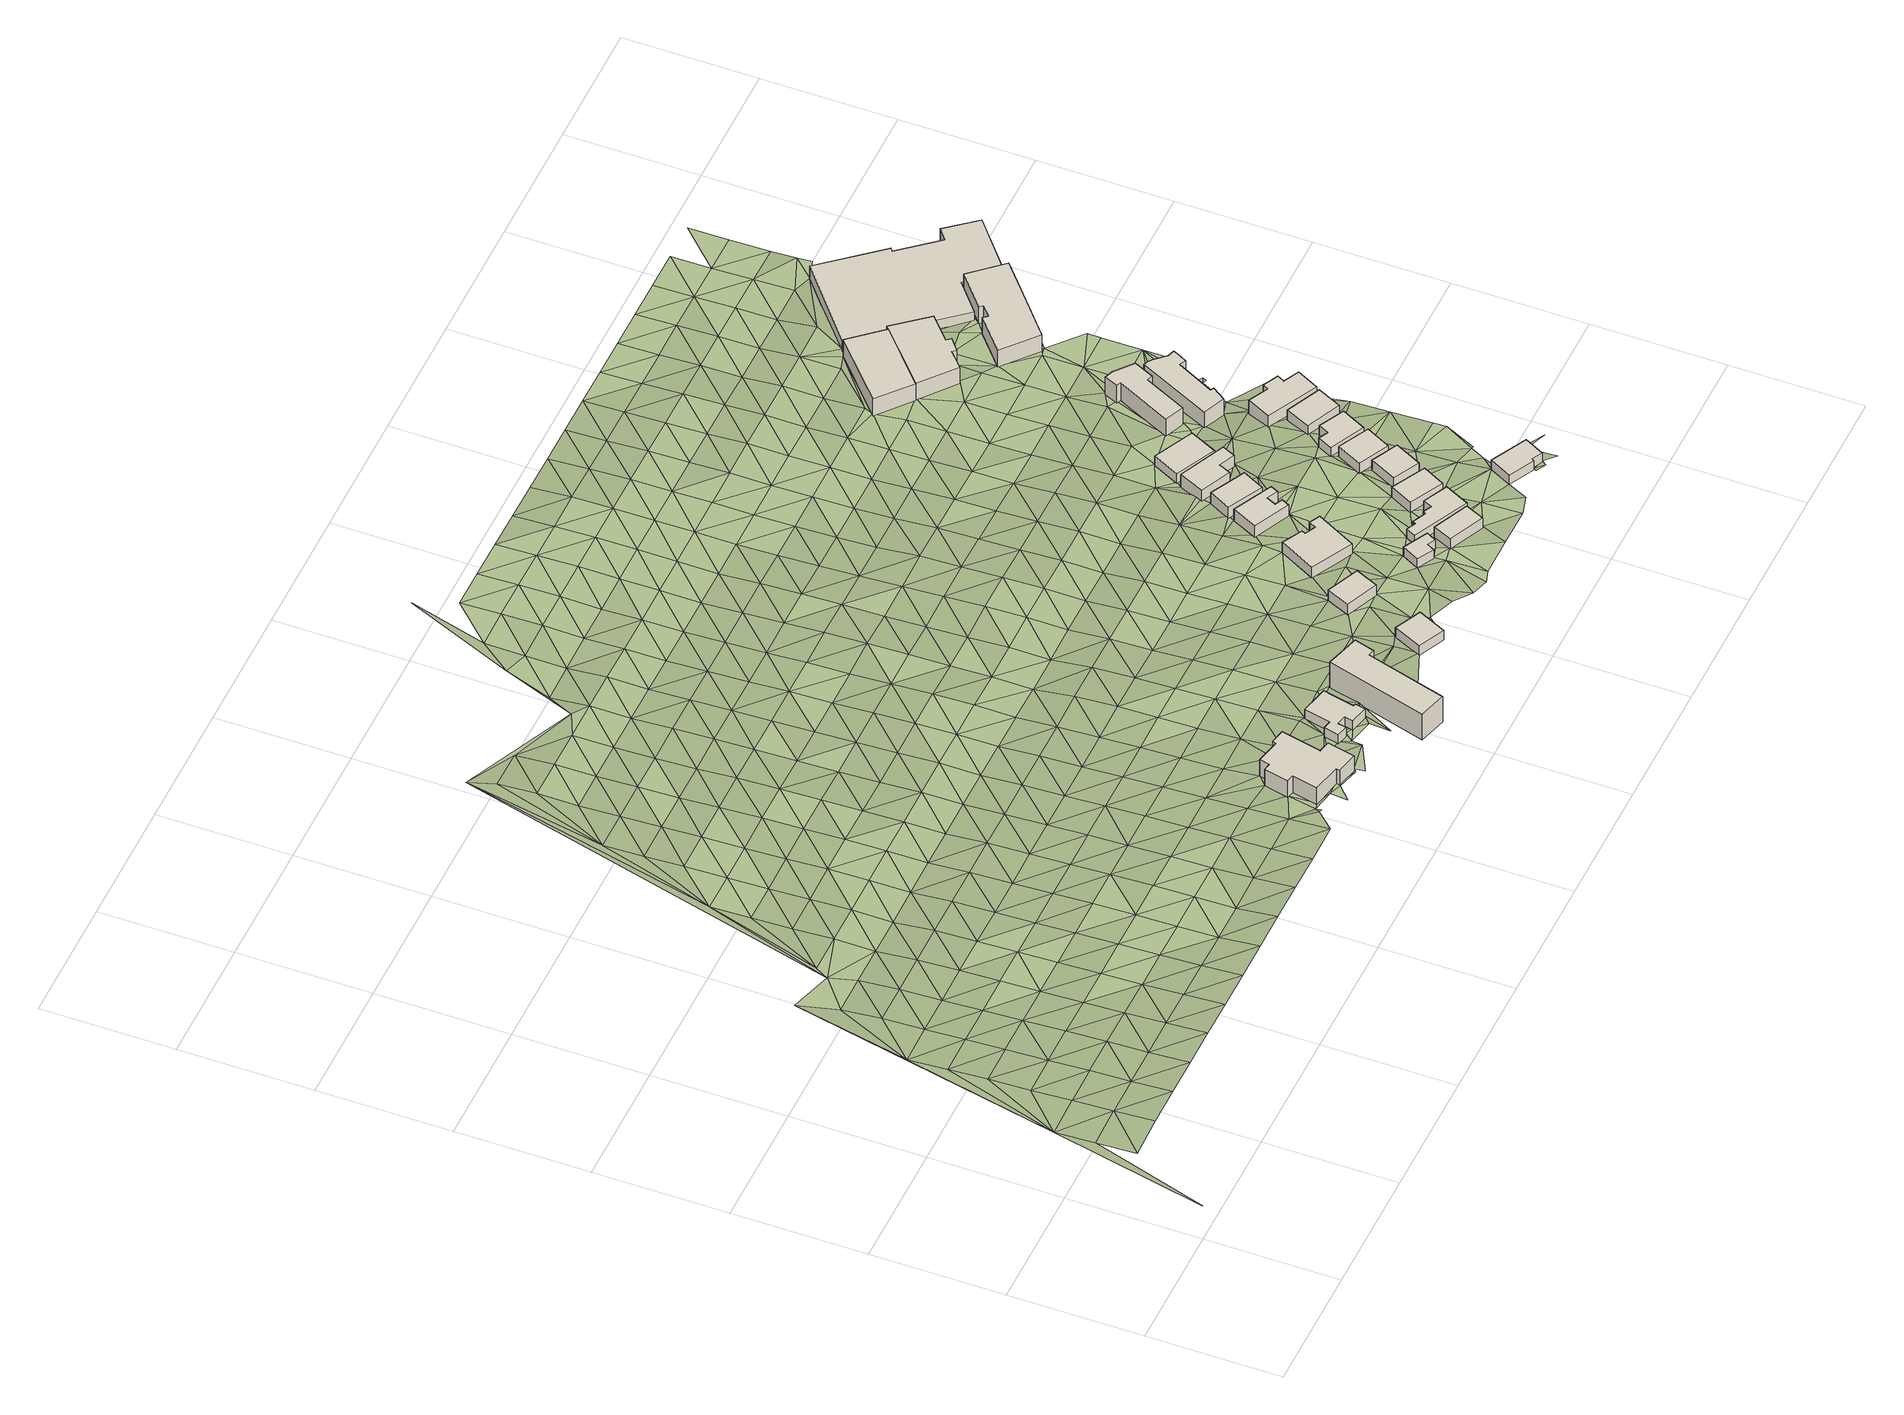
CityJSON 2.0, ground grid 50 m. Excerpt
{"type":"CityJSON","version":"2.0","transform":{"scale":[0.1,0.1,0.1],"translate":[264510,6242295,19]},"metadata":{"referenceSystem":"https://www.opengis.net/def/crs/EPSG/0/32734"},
"CityObjects":{
"building1":{"type":"Building","attributes":{"address":"18 Listowell Road Woodstock Cape Town","building":"house","building:levels":"2","footprint":{"type":"Polygon"},"plus_code":"CPXGXCXQ+XVW","ground_height":34.82,"building_height":6.9,"roof_height":41.72},"geometry":[{"type":"Solid","lod":"1","boundaries":[[[[0,1,2,3]],[[1,4,5,2]],[[4,6,7,5]],[[6,8,9,7]],[[8,10,11,9]],[[10,12,13,11]],[[12,14,15,13]],[[14,16,17,15]],[[16,18,19,17]],[[18,20,21,19]],[[20,22,23,21]],[[22,24,25,23]],[[24,26,27,25]],[[26,0,3,27]],[[3,2,5,7,9,11,13,15,17,19,21,23,25,27]],[[26,24,22,20,18,16,14,12,10,8,6,4,1,0]]]]}]},
"building2":{"type":"Building","attributes":{"building":"house","building:levels":"1","footprint":{"type":"Polygon"},"plus_code":"CRX3X9X4+X3R","ground_height":34.01,"building_height":4.1,"roof_height":38.11},"geometry":[{"type":"Solid","lod":"1","boundaries":[[[[28,29,30,31]],[[29,32,33,30]],[[32,34,35,33]],[[34,36,37,35]],[[36,38,39,37]],[[38,40,41,39]],[[40,42,43,41]],[[42,44,45,43]],[[44,46,47,45]],[[46,48,49,47]],[[48,50,51,49]],[[50,28,31,51]],[[31,30,33,35,37,39,41,43,45,47,49,51]],[[50,48,46,44,42,40,38,36,34,32,29,28]]]]}]},
"building3":{"type":"Building","attributes":{"address":"Elmwood","building":"apartments","building:levels":"3","building:flats":"12","footprint":{"type":"Polygon"},"plus_code":"CRXMX3X4+XCW","ground_height":35.37,"building_height":9.7,"roof_height":45.07},"geometry":[{"type":"Solid","lod":"1","boundaries":[[[[52,53,54,55]],[[53,56,57,54]],[[56,58,59,57]],[[58,60,61,59]],[[60,62,63,61]],[[62,52,55,63]],[[55,54,57,59,61,63]],[[62,60,58,56,53,52]]]]}]},
"building4":{"type":"Building","attributes":{"address":"10 Listowell Road Salt River Cape Town","building":"house","building:levels":"1","footprint":{"type":"Polygon"},"plus_code":"C2X9XGX2+XMR","ground_height":33.56,"building_height":4.1,"roof_height":37.66},"geometry":[{"type":"Solid","lod":"1","boundaries":[[[[64,65,66,67]],[[65,68,69,66]],[[68,70,71,69]],[[70,64,67,71]],[[67,66,69,71]],[[70,68,65,64]]]]}]},
"building5":{"type":"Building","attributes":{"address":"11 Booth Road Salt River Cape Town","building":"house","building:levels":"1","footprint":{"type":"Polygon"},"plus_code":"C2XVXWXW+X6V","ground_height":32.61,"building_height":4.1,"roof_height":36.71},"geometry":[{"type":"Solid","lod":"1","boundaries":[[[[72,73,74,75]],[[73,76,77,74]],[[76,78,79,77]],[[78,72,75,79]],[[75,74,77,79]],[[78,76,73,72]]]]}]},
"building6":{"type":"Building","attributes":{"address":"9 Booth Road Salt River Cape Town","building":"house","building:levels":"1","footprint":{"type":"Polygon"},"plus_code":"C3XPX3XW+X2W","ground_height":31.39,"building_height":4.1,"roof_height":35.49},"geometry":[{"type":"Solid","lod":"1","boundaries":[[[[80,81,82,83]],[[81,84,85,82]],[[84,86,87,85]],[[86,88,89,87]],[[88,90,91,89]],[[90,92,93,91]],[[92,94,95,93]],[[94,80,83,95]],[[83,82,85,87,89,91,93,95]],[[94,92,90,88,86,84,81,80]]]]}]},
"building7":{"type":"Building","attributes":{"address":"13 Listowell Road Salt River Cape Town","building":"house","building:levels":"1","footprint":{"type":"Polygon"},"plus_code":"C4X7X6XJ+XCW","ground_height":32.36,"building_height":4.1,"roof_height":36.46},"geometry":[{"type":"Solid","lod":"1","boundaries":[[[[96,97,98,99]],[[97,100,101,98]],[[100,102,103,101]],[[102,104,105,103]],[[104,106,107,105]],[[106,96,99,107]],[[99,98,101,103,105,107]],[[106,104,102,100,97,96]]]]}]},
"building8":{"type":"Building","attributes":{"address":"14 Hares Avenue Salt River Cape Town","building":"house","building:levels":"1","footprint":{"type":"Polygon"},"plus_code":"C4XXXMX9+X5V","ground_height":33.04,"building_height":4.1,"roof_height":37.14},"geometry":[{"type":"Solid","lod":"1","boundaries":[[[[108,109,110,111]],[[109,112,113,110]],[[112,114,115,113]],[[114,108,111,115]],[[111,110,113,115]],[[114,112,109,108]]]]}]},
"building9":{"type":"Building","attributes":{"address":"7 Booth Road Salt River Cape Town","building":"house","building:levels":"1","footprint":{"type":"Polygon"},"plus_code":"C4X5XWX4+XVR","ground_height":30.81,"building_height":4.1,"roof_height":34.91},"geometry":[{"type":"Solid","lod":"1","boundaries":[[[[116,117,118,119]],[[117,120,121,118]],[[120,122,123,121]],[[122,124,125,123]],[[124,126,127,125]],[[126,128,129,127]],[[128,130,131,129]],[[130,116,119,131]],[[119,118,121,123,125,127,129,131]],[[130,128,126,124,122,120,117,116]]]]}]},
"building10":{"type":"Building","attributes":{"address":"12 Hares Avenue Salt River Cape Town","building":"house","building:levels":"1","footprint":{"type":"Polygon"},"plus_code":"C5X8X5X9+XCV","ground_height":32.36,"building_height":4.1,"roof_height":36.46},"geometry":[{"type":"Solid","lod":"1","boundaries":[[[[132,133,134,135]],[[133,136,137,134]],[[136,138,139,137]],[[138,140,141,139]],[[140,142,143,141]],[[142,144,145,143]],[[144,146,147,145]],[[146,148,149,147]],[[148,150,151,149]],[[150,132,135,151]],[[135,134,137,139,141,143,145,147,149,151]],[[150,148,146,144,142,140,138,136,133,132]]]]}]},
"building11":{"type":"Building","attributes":{"address":"5 Booth Road Salt River Cape Town","building":"house","building:levels":"1","footprint":{"type":"Polygon"},"plus_code":"C4XCX9X4+X7W","ground_height":29.62,"building_height":4.1,"roof_height":33.72},"geometry":[{"type":"Solid","lod":"1","boundaries":[[[[152,153,154,155]],[[153,156,157,154]],[[156,158,159,157]],[[158,152,155,159]],[[155,154,157,159]],[[158,156,153,152]]]]}]},
"building12":{"type":"Building","attributes":{"address":"10 Salt River Cape Town","building":"house","building:levels":"1","footprint":{"type":"Polygon"},"plus_code":"C5XHX7XR+XXX","ground_height":32.27,"building_height":4.1,"roof_height":36.37},"geometry":[{"type":"Solid","lod":"1","boundaries":[[[[160,161,162,163]],[[161,164,165,162]],[[164,166,167,165]],[[166,160,163,167]],[[163,162,165,167]],[[166,164,161,160]]]]}]},
"building13":{"type":"Building","attributes":{"address":"3 Booth Road Salt River Cape Town","building":"house","building:levels":"1","footprint":{"type":"Polygon"},"plus_code":"C4XJXCXV+X4V","ground_height":28.49,"building_height":4.1,"roof_height":32.59},"geometry":[{"type":"Solid","lod":"1","boundaries":[[[[168,169,170,171]],[[169,172,173,170]],[[172,174,175,173]],[[174,176,177,175]],[[176,178,179,177]],[[178,168,171,179]],[[171,170,173,175,177,179]],[[178,176,174,172,169,168]]]]}]},
"building14":{"type":"Building","attributes":{"address":"8A Hares Avenue Salt River Cape Town","building":"house","building:levels":"1","footprint":{"type":"Polygon"},"plus_code":"C5XXX7XJ+X3R","ground_height":31.76,"building_height":4.1,"roof_height":35.86},"geometry":[{"type":"Solid","lod":"1","boundaries":[[[[180,181,182,183]],[[181,184,185,182]],[[184,186,187,185]],[[186,180,183,187]],[[183,182,185,187]],[[186,184,181,180]]]]}]},
"building15":{"type":"Building","attributes":{"address":"1 Booth Road Salt River Cape Town","building":"house","building:levels":"1","footprint":{"type":"Polygon"},"plus_code":"C5X2XFXG+X9W","ground_height":26.61,"building_height":4.1,"roof_height":30.71},"geometry":[{"type":"Solid","lod":"1","boundaries":[[[[188,189,190,191]],[[189,192,193,190]],[[192,194,195,193]],[[194,188,191,195]],[[191,190,193,195]],[[194,192,189,188]]]]}]},
"building16":{"type":"Building","attributes":{"address":"13 Hares Avenue Salt River Cape Town","building":"house","building:levels":"1","footprint":{"type":"Polygon"},"plus_code":"C6XRX3XH+XPW","ground_height":32.65,"building_height":4.1,"roof_height":36.75},"geometry":[{"type":"Solid","lod":"1","boundaries":[[[[196,197,198,199]],[[197,200,201,198]],[[200,202,203,201]],[[202,204,205,203]],[[204,206,207,205]],[[206,196,199,207]],[[199,198,201,203,205,207]],[[206,204,202,200,197,196]]]]}]},
"building17":{"type":"Building","attributes":{"address":"8 Hares Avenue Salt River Cape Town","building":"house","building:levels":"1","footprint":{"type":"Polygon"},"plus_code":"C6X4XGXC+XPV","ground_height":31.19,"building_height":4.1,"roof_height":35.29},"geometry":[{"type":"Solid","lod":"1","boundaries":[[[[208,209,210,211]],[[209,212,213,210]],[[212,214,215,213]],[[214,208,211,215]],[[211,210,213,215]],[[214,212,209,208]]]]}]},
"building18":{"type":"Building","attributes":{"address":"6 Hares Avenue Salt River Cape Town","building":"house","building:levels":"1","footprint":{"type":"Polygon"},"plus_code":"C6X9X8X3+XRW","ground_height":30.19,"building_height":4.1,"roof_height":34.29},"geometry":[{"type":"Solid","lod":"1","boundaries":[[[[216,217,218,219]],[[217,220,221,218]],[[220,222,223,221]],[[222,224,225,223]],[[224,226,227,225]],[[226,216,219,227]],[[219,218,221,223,225,227]],[[226,224,222,220,217,216]]]]}]},
"building19":{"type":"Building","attributes":{"address":"4 Hares Avenue Salt River Cape Town","building":"house","building:levels":"1","footprint":{"type":"Polygon"},"plus_code":"C6XPXPX2+XRX","ground_height":29.11,"building_height":4.1,"roof_height":33.21},"geometry":[{"type":"Solid","lod":"1","boundaries":[[[[228,229,230,231]],[[229,232,233,230]],[[232,234,235,233]],[[234,228,231,235]],[[231,230,233,235]],[[234,232,229,228]]]]}]},
"building20":{"type":"Building","attributes":{"address":"Zhauns House 318 Victoria Road Salt River Cape Town","building":"yes","building:levels":"2","footprint":{"type":"Polygon"},"plus_code":"C5XVXRXR+X9R","ground_height":26.29,"building_height":6.9,"roof_height":33.19},"geometry":[{"type":"Solid","lod":"1","boundaries":[[[[236,237,238,239]],[[237,240,241,238]],[[240,242,243,241]],[[242,244,245,243]],[[244,246,247,245]],[[246,248,249,247]],[[248,250,251,249]],[[250,252,253,251]],[[252,236,239,253]],[[239,238,241,243,245,247,249,251,253]],[[252,250,248,246,244,242,240,237,236]]]]}]},
"building21":{"type":"Building","attributes":{"address":"2 Hares Avenue Salt River Cape Town","building":"house","building:levels":"1","footprint":{"type":"Polygon"},"plus_code":"C6XRXVXC+XCX","ground_height":29.11,"building_height":4.1,"roof_height":33.21},"geometry":[{"type":"Solid","lod":"1","boundaries":[[[[254,255,256,257]],[[255,258,259,256]],[[258,260,261,259]],[[260,262,263,261]],[[262,264,265,263]],[[264,266,267,265]],[[266,268,269,267]],[[268,254,257,269]],[[257,256,259,261,263,265,267,269]],[[268,266,264,262,260,258,255,254]]]]}]},
"building22":{"type":"Building","attributes":{"address":"245 Victoria Road Salt River Cape Town","building":"industrial","building:levels":"2","footprint":{"type":"Polygon"},"plus_code":"C5X2X9X4+X3X","ground_height":23.56,"building_height":6.9,"roof_height":30.46},"geometry":[{"type":"Solid","lod":"1","boundaries":[[[[270,271,272,273]],[[271,274,275,272]],[[274,276,277,275]],[[276,270,273,277]],[[273,272,275,277]],[[276,274,271,270]]]]}]},
"building23":{"type":"Building","attributes":{"address":"320 Victoria Road Salt River Cape Town","building":"yes","building:levels":"2","footprint":{"type":"Polygon"},"plus_code":"C6XCX5XC+XGW","ground_height":25.55,"building_height":6.9,"roof_height":32.45},"geometry":[{"type":"Solid","lod":"1","boundaries":[[[[278,279,280,281]],[[279,282,283,280]],[[282,284,285,283]],[[284,286,287,285]],[[286,288,289,287]],[[288,290,291,289]],[[290,292,293,291]],[[292,294,295,293]],[[294,296,297,295]],[[296,298,299,297]],[[298,300,301,299]],[[300,278,281,301]],[[281,280,283,285,287,289,291,293,295,297,299,301]],[[300,298,296,294,292,290,288,286,284,282,279,278]]]]}]},
"building24":{"type":"Building","attributes":{"address":"Salt River Cape Town","building":"industrial","building:levels":"2","footprint":{"type":"Polygon"},"plus_code":"C5XJX3XH+XPX","ground_height":23.83,"building_height":6.9,"roof_height":30.73},"geometry":[{"type":"Solid","lod":"1","boundaries":[[[[302,303,304,305,306,273]],[[303,307,308,305,304]],[[307,309,310,308]],[[309,311,312,310]],[[311,313,314,312]],[[313,315,316,314]],[[315,317,318,316]],[[317,319,320,318]],[[319,302,273,306,320]],[[306,305,308,310,312,314,316,318,320]],[[319,317,315,313,311,309,307,303,302]]]]}]},
"building25":{"type":"Building","attributes":{"address":"255 Victoria Road Salt River Cape Town","building":"retail","building:levels":"2","footprint":{"type":"Polygon"},"plus_code":"C7X2XVXG+X8X","ground_height":24.36,"building_height":6.9,"roof_height":31.26},"geometry":[{"type":"Solid","lod":"1","boundaries":[[[[321,322,323,324]],[[322,325,326,323]],[[325,327,328,326]],[[327,329,330,328]],[[329,331,332,330]],[[331,333,334,332]],[[333,335,336,334]],[[335,337,338,336]],[[337,321,324,338]],[[324,323,326,328,330,332,334,336,338]],[[337,335,333,331,329,327,325,322,321]]]]}]},
"building26":{"type":"Building","attributes":{"address":"Salt River Cape Town","building":"industrial","building:levels":"1","footprint":{"type":"Polygon"},"plus_code":"C6XRXCX5+X2R","ground_height":22.62,"building_height":4.1,"roof_height":26.72},"geometry":[{"type":"Solid","lod":"1","boundaries":[[[[339,340,341,342]],[[340,343,344,341]],[[343,345,346,344]],[[345,347,348,346]],[[347,349,350,348]],[[349,351,352,350]],[[351,353,354,352]],[[353,355,356,354]],[[355,357,358,356]],[[357,359,360,358]],[[359,361,362,360]],[[361,339,342,362]],[[342,341,344,346,348,350,352,354,356,358,360,362]],[[361,359,357,355,353,351,349,347,345,343,340,339]]]]}]},
"terrain1":{"type":"TINRelief","geometry":[{"type":"CompositeSurface","lod":"1","boundaries":[[[363,364,365]],[[363,366,367]],[[363,367,364]],[[366,368,367]],[[364,367,369]],[[364,369,370]],[[368,371,367]],[[370,372,364]],[[367,373,369]],[[372,374,364]],[[373,367,371]],[[374,375,364]],[[376,370,369]],[[376,369,373]],[[372,370,377]],[[373,371,378]],[[377,370,376]],[[379,364,375]],[[380,374,372]],[[372,377,380]],[[376,373,381]],[[378,382,373]],[[375,374,383]],[[381,377,376]],[[381,373,382]],[[383,374,380]],[[383,384,375]],[[378,385,382]],[[380,377,386]],[[377,381,387]],[[388,375,384]],[[386,383,380]],[[386,377,387]],[[389,375,388]],[[381,382,390]],[[382,385,391]],[[389,379,375]],[[384,383,392]],[[387,381,390]],[[390,382,391]],[[392,383,386]],[[388,384,393]],[[387,394,386]],[[392,395,384]],[[396,391,385]],[[394,387,390]],[[393,384,395]],[[389,388,397]],[[398,392,386]],[[399,379,389]],[[398,386,394]],[[390,391,400]],[[388,393,397]],[[391,396,401]],[[392,402,395]],[[394,390,400]],[[400,391,401]],[[402,392,398]],[[389,397,399]],[[395,403,393]],[[398,394,404]],[[395,402,405]],[[406,401,396]],[[400,404,394]],[[403,395,405]],[[397,393,407]],[[401,408,400]],[[402,398,409]],[[397,407,399]],[[404,410,398]],[[393,403,407]],[[406,408,401]],[[409,405,402]],[[411,399,412]],[[398,410,409]],[[413,404,400]],[[408,413,400]],[[412,399,407]],[[411,414,399]],[[403,405,415]],[[416,410,404]],[[405,409,417]],[[418,408,406]],[[411,412,419]],[[413,416,404]],[[415,405,417]],[[420,407,403]],[[409,410,421]],[[422,411,419]],[[413,408,423]],[[416,421,410]],[[411,422,414]],[[403,415,420]],[[423,408,418]],[[424,417,409]],[[412,407,425]],[[426,416,413]],[[421,424,409]],[[407,420,425]],[[413,423,426]],[[419,412,427]],[[415,417,428]],[[421,416,429]],[[424,430,417]],[[431,423,418]],[[412,425,427]],[[429,416,426]],[[422,419,432]],[[428,417,430]],[[415,433,420]],[[434,424,421]],[[419,427,432]],[[421,429,434]],[[414,422,435]],[[426,423,436]],[[415,428,433]],[[423,431,437]],[[430,424,438]],[[425,420,439]],[[436,429,426]],[[422,432,435]],[[437,436,423]],[[438,424,434]],[[440,399,414]],[[420,433,439]],[[427,425,441]],[[430,442,428]],[[438,443,430]],[[414,435,444]],[[445,437,431]],[[434,429,446]],[[425,439,441]],[[429,436,447]],[[427,448,432]],[[428,442,433]],[[442,430,443]],[[444,449,414]],[[446,438,434]],[[446,429,447]],[[450,414,449]],[[427,441,448]],[[435,432,451]],[[436,437,452]],[[445,453,437]],[[443,438,454]],[[433,455,439]],[[433,442,456]],[[447,436,452]],[[432,448,451]],[[452,437,453]],[[454,438,446]],[[455,441,439]],[[444,435,457]],[[433,456,455]],[[443,458,442]],[[447,459,446]],[[454,460,443]],[[435,451,457]],[[461,449,444]],[[453,445,462]],[[459,447,452]],[[440,414,450]],[[448,441,463]],[[458,456,442]],[[458,443,460]],[[455,464,441]],[[465,454,446]],[[444,457,461]],[[450,449,466]],[[441,464,463]],[[465,446,459]],[[467,451,448]],[[452,453,468]],[[462,469,453]],[[454,470,460]],[[471,455,456]],[[461,466,449]],[[456,458,472]],[[459,452,468]],[[448,463,467]],[[468,453,469]],[[470,454,465]],[[455,471,464]],[[457,451,473]],[[456,472,471]],[[450,466,474]],[[458,460,475]],[[465,459,476]],[[460,470,477]],[[451,467,473]],[[478,461,457]],[[469,462,479]],[[450,474,480]],[[468,476,459]],[[463,464,481]],[[475,460,477]],[[464,471,482]],[[472,458,483]],[[484,450,480]],[[457,473,478]],[[461,485,466]],[[468,469,486]],[[470,465,487]],[[464,482,481]],[[440,450,484]],[[476,488,465]],[[463,489,467]],[[458,475,483]],[[479,486,469]],[[487,477,470]],[[471,472,490]],[[478,485,461]],[[465,488,487]],[[474,466,491]],[[492,476,468]],[[463,481,489]],[[490,482,471]],[[467,493,473]],[[472,483,490]],[[486,492,468]],[[466,485,491]],[[494,486,479]],[[475,477,495]],[[480,474,496]],[[497,488,476]],[[477,487,498]],[[467,489,493]],[[478,473,499]],[[492,497,476]],[[486,494,500]],[[482,501,481]],[[495,477,498]],[[474,491,496]],[[482,490,502]],[[494,503,500]],[[484,480,504]],[[505,483,475]],[[487,488,506]],[[486,507,492]],[[473,493,499]],[[486,500,507]],[[485,478,508]],[[481,501,489]],[[440,484,504]],[[482,502,501]],[[497,506,488]],[[480,496,504]],[[475,495,505]],[[509,507,500]],[[510,509,500]],[[511,498,487]],[[490,483,512]],[[497,492,8]],[[499,508,478]],[[492,507,8]],[[491,485,513]],[[507,509,514]],[[506,511,487]],[[493,489,515]],[[489,501,516]],[[483,505,512]],[[510,517,518]],[[509,510,519]],[[502,490,520]],[[485,508,513]],[[497,8,4]],[[496,491,521]],[[498,522,495]],[[523,506,497]],[[511,524,498]],[[489,516,515]],[[510,518,519]],[[525,499,493]],[[490,512,520]],[[497,4,523]],[[526,8,6]],[[519,518,527]],[[496,521,504]],[[501,502,528]],[[504,529,440]],[[522,498,524]],[[4,8,526]],[[491,513,521]],[[6,4,526]],[[495,530,505]],[[506,531,511]],[[527,518,532]],[[493,515,525]],[[508,499,533]],[[528,516,501]],[[502,520,528]],[[531,506,523]],[[527,532,534]],[[495,522,530]],[[524,511,535]],[[512,505,536]],[[525,533,499]],[[537,523,4]],[[538,513,508]],[[535,511,531]],[[521,529,504]],[[537,4,539]],[[515,516,540]],[[516,528,541]],[[505,530,536]],[[542,520,512]],[[508,533,538]],[[543,544,545]],[[534,546,547]],[[522,524,548]],[[513,549,521]],[[550,531,523]],[[551,524,535]],[[516,541,540]],[[552,543,545]],[[523,537,550]],[[553,525,515]],[[534,547,544]],[[512,536,542]],[[528,520,554]],[[522,548,530]],[[548,524,551]],[[513,538,549]],[[555,545,544]],[[550,537,552]],[[556,535,531]],[[521,549,529]],[[515,540,553]],[[555,552,545]],[[525,557,533]],[[558,544,547]],[[520,542,554]],[[556,531,550]],[[541,528,559]],[[536,530,560]],[[558,555,544]],[[538,533,557]],[[551,535,561]],[[547,562,558]],[[553,557,525]],[[530,548,560]],[[558,562,563]],[[528,554,559]],[[561,535,556]],[[549,564,529]],[[565,540,541]],[[566,552,555]],[[567,550,552]],[[563,562,568]],[[536,569,542]],[[560,570,536]],[[571,572,563]],[[563,568,571]],[[549,538,573]],[[548,551,574]],[[540,565,553]],[[575,551,561]],[[568,562,576]],[[538,557,577]],[[541,559,565]],[[566,567,552]],[[578,572,571]],[[579,555,580]],[[578,571,568]],[[556,550,581]],[[582,529,564]],[[536,570,569]],[[579,566,555]],[[554,542,583]],[[574,551,575]],[[538,577,573]],[[564,549,584]],[[585,586,576]],[[587,560,548]],[[561,556,581]],[[576,586,568]],[[550,567,581]],[[553,588,557]],[[554,583,559]],[[567,566,579]],[[542,569,583]],[[565,589,553]],[[560,587,570]],[[586,585,590]],[[549,573,584]],[[587,548,574]],[[577,557,588]],[[575,561,591]],[[589,588,553]],[[565,559,592]],[[586,590,593]],[[581,591,561]],[[594,582,564]],[[28,595,593]],[[570,596,569]],[[584,594,564]],[[597,598,590]],[[583,592,559]],[[579,599,567]],[[600,579,28]],[[590,28,593]],[[570,587,596]],[[573,577,601]],[[575,602,574]],[[567,599,581]],[[591,603,575]],[[588,604,577]],[[579,600,599]],[[605,583,569]],[[565,606,589]],[[565,592,607]],[[598,28,590]],[[573,601,584]],[[587,574,602]],[[602,575,603]],[[577,604,601]],[[605,569,596]],[[28,598,600]],[[608,582,594]],[[591,581,609]],[[565,607,606]],[[588,589,610]],[[599,609,581]],[[592,583,611]],[[596,587,612]],[[583,605,613]],[[584,614,594]],[[603,591,615]],[[601,616,584]],[[606,610,589]],[[587,602,612]],[[617,600,598]],[[604,588,618]],[[607,592,611]],[[617,599,600]],[[611,583,613]],[[615,591,609]],[[619,582,608]],[[614,584,616]],[[620,621,622]],[[623,608,594]],[[624,605,596]],[[621,625,622]],[[588,610,618]],[[612,626,596]],[[601,604,627]],[[602,603,628]],[[606,607,629]],[[609,599,630]],[[62,617,598]],[[631,603,615]],[[623,594,614]],[[621,620,632]],[[596,626,624]],[[617,630,599]],[[607,611,629]],[[627,616,601]],[[633,613,605]],[[628,612,602]],[[628,603,631]],[[604,618,627]],[[625,621,634]],[[635,615,609]],[[610,606,636]],[[625,634,62]],[[608,623,637]],[[633,605,624]],[[606,629,638]],[[630,635,609]],[[639,611,613]],[[621,632,634]],[[614,616,640]],[[641,631,615]],[[642,626,612]],[[643,617,62]],[[644,616,627]],[[638,636,606]],[[645,612,628]],[[618,610,646]],[[617,643,630]],[[639,613,633]],[[635,641,615]],[[629,611,647]],[[640,616,644]],[[612,645,642]],[[62,634,643]],[[623,614,648]],[[649,624,626]],[[610,636,646]],[[627,618,650]],[[631,651,628]],[[647,638,629]],[[632,652,634]],[[641,653,631]],[[647,611,639]],[[637,623,648]],[[635,630,654]],[[648,614,640]],[[626,642,649]],[[630,643,655]],[[643,634,652]],[[656,633,624]],[[631,653,651]],[[618,646,650]],[[657,644,627]],[[658,645,628]],[[635,654,641]],[[630,655,654]],[[638,659,636]],[[656,624,649]],[[638,647,660]],[[661,639,633]],[[648,662,637]],[[627,650,657]],[[658,628,651]],[[640,644,663]],[[664,653,641]],[[665,642,645]],[[652,666,643]],[[667,655,643]],[[660,659,638]],[[668,646,636]],[[647,639,661]],[[652,64,669]],[[661,633,656]],[[664,641,654]],[[670,671,64]],[[663,644,657]],[[645,658,665]],[[666,652,669]],[[667,643,666]],[[672,648,640]],[[649,642,673]],[[636,659,668]],[[669,64,671]],[[654,655,72]],[[651,653,674]],[[650,646,675]],[[676,660,647]],[[655,667,72]],[[653,664,677]],[[648,672,662]],[[649,673,656]],[[672,640,663]],[[642,665,673]],[[647,661,676]],[[674,653,677]],[[646,668,675]],[[657,650,678]],[[658,651,679]],[[666,669,680]],[[669,671,681]],[[666,680,667]],[[659,660,682]],[[656,683,661]],[[684,654,72]],[[664,654,685]],[[676,686,660]],[[662,672,687]],[[688,681,671]],[[650,675,678]],[[683,656,673]],[[651,674,679]],[[680,669,681]],[[657,689,663]],[[677,664,685]],[[665,658,690]],[[682,660,686]],[[684,72,691]],[[685,654,684]],[[659,692,668]],[[693,676,661]],[[694,691,72]],[[663,689,672]],[[681,688,695]],[[689,657,678]],[[693,661,683]],[[658,679,690]],[[684,691,696]],[[697,673,665]],[[659,682,692]],[[680,681,698]],[[699,675,668]],[[674,677,700]],[[685,701,677]],[[694,680,698]],[[702,687,672]],[[691,694,703]],[[673,697,683]],[[704,686,676]],[[691,703,696]],[[697,665,690]],[[676,693,705]],[[702,672,689]],[[700,677,701]],[[668,692,699]],[[681,695,706]],[[707,678,675]],[[708,679,674]],[[96,698,681]],[[698,703,694]],[[676,705,704]],[[685,684,80]],[[684,696,80]],[[695,709,706]],[[682,686,710]],[[683,711,693]],[[702,712,687]],[[675,699,707]],[[683,697,713]],[[708,674,700]],[[96,681,706]],[[689,678,714]],[[682,710,692]],[[685,715,701]],[[716,690,679]],[[710,686,704]],[[703,717,696]],[[698,717,703]],[[718,706,709]],[[698,96,106]],[[683,713,711]],[[715,685,80]],[[689,714,702]],[[705,693,719]],[[106,717,698]],[[714,678,707]],[[679,708,716]],[[699,692,720]],[[721,96,706]],[[697,690,722]],[[700,701,723]],[[706,718,724]],[[701,715,725]],[[692,710,720]],[[693,711,719]],[[712,702,726]],[[722,713,697]],[[727,704,705]],[[724,721,706]],[[722,690,716]],[[80,728,715]],[[729,721,730]],[[726,702,714]],[[701,725,723]],[[717,106,731]],[[718,732,724]],[[721,724,730]],[[733,106,734]],[[735,707,699]],[[731,106,733]],[[736,708,700]],[[699,720,737]],[[705,719,727]],[[715,728,738]],[[106,104,734]],[[738,725,715]],[[704,739,710]],[[711,713,740]],[[728,741,742]],[[743,733,734]],[[109,730,724]],[[731,733,743]],[[744,712,726]],[[699,737,735]],[[717,731,745]],[[740,713,722]],[[736,700,723]],[[728,742,746]],[[109,104,730]],[[707,747,714]],[[104,109,734]],[[720,710,739]],[[748,716,708]],[[739,704,727]],[[725,738,130]],[[749,738,728]],[[732,750,724]],[[723,725,751]],[[749,728,746]],[[711,752,719]],[[743,753,754]],[[735,747,707]],[[711,740,755]],[[708,736,748]],[[130,751,725]],[[726,714,756]],[[757,737,720]],[[758,722,716]],[[759,731,743]],[[109,760,734]],[[746,745,749]],[[759,745,731]],[[757,720,739]],[[711,755,752]],[[743,754,759]],[[727,719,761]],[[756,714,747]],[[762,763,754]],[[758,716,748]],[[723,751,152]],[[764,750,732]],[[744,726,765]],[[735,737,766]],[[740,722,767]],[[754,763,768]],[[762,769,763]],[[736,723,770]],[[109,771,760]],[[751,130,772]],[[763,769,773]],[[757,766,737]],[[723,152,774]],[[719,752,761]],[[759,754,768]],[[745,775,749]],[[776,777,778]],[[739,727,779]],[[767,755,740]],[[723,774,780]],[[765,726,756]],[[767,722,758]],[[763,773,781]],[[775,745,759]],[[768,763,781]],[[736,770,748]],[[782,777,776]],[[723,780,770]],[[783,771,750]],[[130,784,772]],[[747,735,785]],[[779,757,739]],[[750,764,783]],[[776,749,786]],[[766,787,735]],[[779,727,761]],[[164,759,768]],[[760,771,783]],[[776,786,782]],[[786,749,775]],[[788,768,781]],[[752,755,789]],[[759,164,775]],[[735,787,785]],[[755,767,790]],[[791,774,152]],[[168,780,774]],[[792,756,747]],[[784,782,786]],[[758,748,793]],[[783,136,760]],[[770,794,748]],[[764,795,783]],[[770,780,168]],[[766,757,796]],[[781,136,788]],[[797,757,779]],[[755,790,789]],[[798,772,784]],[[152,799,791]],[[758,793,767]],[[800,761,752]],[[792,747,785]],[[748,794,793]],[[786,798,784]],[[168,801,770]],[[802,765,756]],[[798,799,772]],[[775,164,803]],[[757,797,796]],[[795,804,783]],[[805,787,766]],[[752,789,800]],[[164,806,807]],[[807,803,164]],[[779,761,808]],[[790,767,809]],[[810,770,801]],[[136,783,811]],[[786,775,812]],[[802,756,792]],[[770,810,794]],[[136,811,788]],[[791,799,813]],[[766,796,805]],[[793,809,767]],[[814,801,168]],[[813,799,798]],[[811,783,804]],[[785,787,815]],[[798,786,812]],[[816,791,813]],[[812,775,803]],[[808,761,800]],[[807,806,817]],[[803,807,184]],[[818,797,779]],[[806,788,819]],[[789,790,820]],[[815,787,805]],[[814,168,821]],[[809,822,790]],[[823,794,810]],[[819,788,811]],[[824,792,785]],[[825,793,794]],[[808,818,779]],[[813,798,826]],[[819,817,806]],[[796,797,827]],[[184,828,803]],[[812,826,798]],[[790,822,820]],[[803,829,812]],[[830,800,789]],[[209,829,803]],[[824,785,815]],[[825,794,823]],[[802,792,831]],[[832,809,793]],[[833,834,835]],[[827,797,818]],[[836,828,184]],[[819,837,817]],[[813,838,821]],[[839,819,811]],[[839,811,840]],[[841,805,796]],[[842,843,835]],[[817,837,836]],[[834,842,835]],[[789,820,830]],[[844,812,829]],[[845,808,800]],[[821,838,814]],[[810,846,823]],[[813,826,838]],[[812,844,826]],[[809,832,822]],[[204,840,811]],[[831,792,824]],[[832,793,825]],[[194,846,810]],[[839,847,819]],[[796,827,841]],[[209,848,829]],[[838,194,814]],[[847,837,819]],[[836,849,828]],[[845,800,830]],[[815,805,850]],[[837,849,836]],[[842,851,204]],[[826,844,852]],[[853,818,808]],[[849,854,828]],[[854,848,209]],[[844,220,217]],[[845,855,808]],[[815,850,824]],[[856,820,822]],[[850,805,841]],[[826,857,838]],[[822,832,858]],[[859,840,204]],[[217,852,844]],[[860,846,194]],[[838,861,194]],[[862,825,823]],[[826,852,857]],[[853,808,855]],[[849,848,854]],[[837,847,863]],[[862,823,846]],[[860,194,861]],[[818,864,827]],[[820,865,830]],[[822,858,856]],[[863,847,866]],[[860,867,846]],[[824,868,831]],[[869,849,837]],[[845,830,865]],[[832,825,870]],[[861,867,860]],[[871,837,863]],[[868,824,850]],[[864,818,853]],[[857,872,838]],[[852,873,857]],[[838,874,861]],[[856,865,820]],[[217,875,852]],[[848,849,869]],[[841,827,876]],[[869,837,871]],[[870,858,832]],[[838,872,874]],[[217,216,875]],[[870,825,862]],[[846,877,862]],[[216,848,869]],[[878,831,868]],[[827,864,876]],[[879,877,846]],[[850,841,880]],[[867,861,881]],[[882,857,873]],[[274,855,845]],[[853,855,883]],[[856,858,884]],[[872,885,874]],[[850,880,868]],[[856,886,865]],[[216,887,875]],[[880,841,876]],[[884,858,870]],[[869,887,216]],[[872,888,885]],[[874,885,889]],[[890,862,877]],[[867,881,891]],[[890,870,862]],[[889,892,874]],[[864,853,893]],[[873,228,882]],[[264,889,885]],[[894,892,895]],[[264,885,888]],[[228,875,887]],[[881,861,290]],[[896,878,868]],[[886,856,897]],[[897,856,884]],[[855,274,883]],[[896,868,880]],[[853,883,893]],[[887,882,228]],[[895,898,894]],[[895,892,899]],[[900,876,864]],[[889,899,892]],[[901,870,890]],[[902,889,264]],[[901,890,252]],[[903,895,899]],[[884,870,904]],[[898,895,903]],[[878,896,905]],[[250,881,290]],[[864,893,900]],[[264,262,902]],[[886,897,906]],[[252,250,907]],[[884,908,897]],[[876,909,880]],[[910,886,906]],[[901,252,907]],[[907,250,288]],[[250,290,288]],[[893,883,274]],[[904,870,901]],[[906,897,908]],[[911,903,899]],[[912,898,903]],[[908,884,904]],[[911,899,913]],[[909,876,900]],[[896,880,914]],[[915,893,274]],[[916,906,908]],[[907,288,917]],[[905,896,914]],[[901,907,917]],[[917,288,286]],[[915,274,918]],[[914,880,909]],[[286,919,917]],[[920,908,904]],[[893,915,921]],[[922,923,924]],[[904,901,925]],[[918,926,915]],[[927,900,893]],[[923,917,919]],[[928,916,908]],[[315,929,916]],[[922,917,923]],[[904,925,920]],[[914,930,905]],[[931,925,901]],[[893,921,927]],[[917,932,901]],[[909,900,933]],[[926,934,915]],[[916,935,315]],[[916,928,935]],[[920,925,936]],[[932,931,901]],[[933,900,927]],[[937,914,909]],[[926,315,934]],[[938,935,928]],[[935,934,315]],[[928,939,940]],[[914,937,930]],[[921,915,339]],[[937,909,933]],[[928,940,938]],[[936,941,920]],[[934,935,938]],[[921,942,927]],[[943,930,937]],[[933,927,944]],[[934,938,945]],[[942,921,339]],[[937,933,944]],[[927,942,944]],[[946,943,937]],[[944,947,937]],[[937,947,946]],[[944,942,948]],[[942,339,948]],[[949,947,944]],[[948,339,950]],[[944,948,949]],[[947,949,951]],[[952,947,951]]]}]}
},
"vertices":[
[2056,615,151],[2052,601,151],[2052,601,227],[2056,615,227],[1960,621,151],[1960,621,227],[1951,582,151],[1951,582,227],[1924,588,151],[1924,588,227],[1903,495,151],[1903,495,227],[1931,489,151],[1931,489,227],[1909,393,151],[1909,393,227],[2018,368,151],[2018,368,227],[2016,356,151],[2016,356,227],[2099,338,151],[2099,338,227],[2122,442,151],[2122,442,227],[2078,451,151],[2078,451,227],[2112,603,151],[2112,603,227],
[2378,566,148],[2271,590,148],[2271,590,191],[2378,566,191],[2248,489,148],[2248,489,191],[2217,496,148],[2217,496,191],[2204,439,148],[2204,439,191],[2247,429,148],[2247,429,191],[2253,460,148],[2253,460,191],[2289,452,148],[2289,452,191],[2282,420,148],[2282,420,191],[2352,404,148],[2352,404,191],[2361,444,148],[2361,444,191],[2351,446,148],[2351,446,191],
[2446,572,142],[2336,192,142],[2336,192,261],[2446,572,261],[2440,162,142],[2440,162,261],[2528,465,142],[2528,465,261],[2552,458,142],[2552,458,261],[2575,535,142],[2575,535,261],
[2850,416,143],[2750,463,143],[2750,463,187],[2850,416,187],[2700,356,143],[2700,356,187],[2800,309,143],[2800,309,187],
[2838,743,128],[2800,656,128],[2800,656,177],[2838,743,177],[2921,604,128],[2921,604,177],[2959,690,128],[2959,690,177],
[2998,976,116],[2926,839,116],[2926,839,165],[2998,976,165],[3081,759,116],[3081,759,165],[3160,909,116],[3160,909,165],[3120,930,116],[3120,930,165],[3106,903,116],[3106,903,165],[3066,923,116],[3066,923,165],[3073,937,116],[3073,937,165],
[3089,527,134],[3151,493,134],[3151,493,175],[3089,527,175],[3167,522,134],[3167,522,175],[3196,507,134],[3196,507,175],[3216,544,134],[3216,544,175],[3124,592,134],[3124,592,175],
[3380,471,134],[3245,532,134],[3245,532,181],[3380,471,181],[3213,461,134],[3213,461,181],[3348,400,134],[3348,400,181],
[3039,1093,106],[3174,1028,106],[3174,1028,159],[3039,1093,159],[3189,1057,106],[3189,1057,159],[3160,1071,106],[3160,1071,159],[3177,1106,106],[3177,1106,159],[3218,1086,106],[3218,1086,159],[3233,1116,106],[3233,1116,159],[3085,1188,106],[3085,1188,159],
[3190,578,133],[3398,477,133],[3398,477,175],[3190,578,175],[3444,570,133],[3444,570,175],[3352,615,133],[3352,615,175],[3336,581,133],[3336,581,175],[3304,597,133],[3304,597,175],[3298,586,133],[3298,586,175],[3249,610,133],[3249,610,175],[3243,598,133],[3243,598,175],[3208,615,133],[3208,615,175],
[3139,1295,95],[3097,1213,95],[3097,1213,147],[3139,1295,147],[3228,1146,95],[3228,1146,147],[3270,1228,95],[3270,1228,147],
[3454,589,128],[3498,673,128],[3498,673,174],[3454,589,174],[3372,739,128],[3372,739,174],[3328,654,128],[3328,654,174],
[3190,1425,76],[3147,1331,76],[3147,1331,136],[3190,1425,136],[3262,1278,76],[3262,1278,136],[3282,1322,76],[3282,1322,136],[3342,1295,76],[3342,1295,136],[3365,1345,76],[3365,1345,136],
[3517,701,122],[3568,802,122],[3568,802,169],[3517,701,169],[3469,851,122],[3469,851,169],[3418,751,122],[3418,751,169],
[3255,1546,73],[3205,1445,73],[3205,1445,117],[3255,1546,117],[3355,1372,73],[3355,1372,117],[3404,1474,73],[3404,1474,117],
[3571,398,135],[3667,349,135],[3667,349,178],[3571,398,178],[3672,358,135],[3672,358,178],[3712,338,135],[3712,338,178],[3750,412,135],[3750,412,178],[3615,481,135],[3615,481,178],
[3606,923,115],[3492,981,115],[3492,981,163],[3606,923,163],[3444,887,115],[3444,887,163],[3558,829,115],[3558,829,163],
[3662,1035,112],[3566,1083,112],[3566,1083,153],[3662,1035,153],[3546,1044,112],[3546,1044,153],[3511,1061,112],[3511,1061,153],[3484,1007,112],[3484,1007,153],[3615,942,112],[3615,942,153],
[3734,1153,96],[3603,1214,96],[3603,1214,142],[3734,1153,142],[3560,1122,96],[3560,1122,142],[3691,1062,96],[3691,1062,142],
[3512,1834,60],[3490,1782,60],[3490,1782,142],[3512,1834,142],[3507,1775,60],[3507,1775,142],[3405,1570,60],[3405,1570,142],[3478,1539,60],[3478,1539,142],[3555,1698,60],[3555,1698,142],[3577,1691,60],[3577,1691,142],[3612,1766,60],[3612,1766,142],[3545,1821,60],[3545,1821,142],
[3552,1261,80],[3743,1166,80],[3743,1166,142],[3552,1261,142],[3785,1249,80],[3785,1249,142],[3726,1278,80],[3726,1278,142],[3740,1305,80],[3740,1305,142],[3682,1334,80],[3682,1334,142],[3671,1313,80],[3671,1313,142],[3597,1350,80],[3597,1350,142],
[3261,2413,36],[3467,2598,36],[3467,2598,115],[3261,2413,115],[3363,2717,36],[3363,2717,115],[3140,2517,36],[3140,2517,115],
[3694,1619,60],[3714,1657,60],[3714,1657,135],[3694,1619,135],[3721,1673,60],[3721,1673,135],[3695,1682,60],[3695,1682,135],[3657,1723,60],[3657,1723,135],[3640,1735,60],[3640,1735,135],[3623,1740,60],[3623,1740,135],[3491,1467,60],[3491,1467,135],[3576,1432,60],[3576,1432,135],[3611,1483,60],[3611,1483,135],[3598,1489,60],[3598,1489,135],[3670,1631,60],[3670,1631,135],
[3261,2413,42],[3390,2308,42],[3390,2308,115],[3390,2308,117],[3261,2413,117],[3448,2361,42],[3448,2361,117],[3460,2348,42],[3460,2348,117],[3506,2386,42],[3506,2386,117],[3492,2402,42],[3492,2402,117],[3580,2482,42],[3580,2482,117],[3476,2607,42],[3476,2607,117],[3467,2598,42],[3467,2598,117],
[3805,2262,46],[3904,2348,46],[3904,2348,123],[3805,2262,123],[3798,2465,46],[3798,2465,123],[3672,2358,46],[3672,2358,123],[3682,2346,46],[3682,2346,123],[3646,2311,46],[3646,2311,123],[3632,2328,46],[3632,2328,123],[3506,2219,46],[3506,2219,123],[3632,2113,46],[3632,2113,123],
[3677,2971,17],[3390,2732,17],[3390,2732,77],[3677,2971,77],[3688,2381,17],[3688,2381,77],[3799,2475,17],[3799,2475,77],[3851,2419,17],[3851,2419,77],[3870,2435,17],[3870,2435,77],[3919,2376,17],[3919,2376,77],[4101,2527,17],[4101,2527,77],[4008,2639,17],[4008,2639,77],[3966,2604,17],[3966,2604,77],[3848,2745,17],[3848,2745,77],[3859,2754,17],[3859,2754,77],
[150,450,144],[150,600,135],[0,0,157],[150,300,153],[301,450,156],[301,300,166],[301,600,147],[301,750,138],[451,300,169],[301,905,131],[451,450,158],[301,1050,121],[301,1195,110],[451,600,151],[451,750,142],[601,300,169],[410,1648,91],[451,905,133],[601,600,151],[601,450,158],[451,1050,124],[451,1195,115],[751,300,170],[601,905,133],[601,750,142],[451,1350,108],[451,1500,91],[751,600,148],[751,450,158],[601,1050,124],[601,1350,108],[751,750,140],[601,1195,115],[901,300,166],[601,1500,91],[751,905,132],[574,1600,91],[901,600,146],[901,450,155],[751,1050,126],[751,1350,109],[901,750,140],[751,1195,119],[1052,300,166],[751,1500,92],[1052,450,154],[901,1050,125],[901,905,131],[601,1650,91],[751,1650,92],[1052,600,145],[751,2100,69],[901,1350,111],[1052,750,139],[901,1195,119],[1202,300,166],[751,1800,82],[901,1500,91],[1052,905,132],[751,1950,75],[1202,450,150],[1052,1050,124],[901,1650,91],[1202,600,144],[901,1800,84],[1052,1350,110],[1202,750,139],[1052,1195,117],[1352,300,169],[901,1950,75],[1052,1500,93],[1202,905,133],[901,2100,69],[1352,600,144],[1352,450,149],[1202,1050,125],[1052,1650,93],[1028,3096,18],[1052,1800,88],[1202,1350,108],[1202,1195,117],[901,2255,63],[1502,300,169],[1352,905,133],[1352,750,142],[1052,1950,78],[901,2400,55],[901,2550,48],[1052,2100,70],[1502,600,145],[1502,450,154],[1352,1050,125],[1202,1650,95],[1202,1500,95],[1052,2255,65],[1352,1350,110],[1502,750,141],[1352,1195,118],[1052,2400,56],[1652,300,164],[1202,1950,83],[1202,1800,90],[1502,905,133],[1052,2550,48],[1202,2100,77],[1652,600,148],[1652,450,155],[1502,1050,126],[1352,1650,94],[1352,1500,94],[1202,2255,67],[1052,2700,40],[1502,1350,108],[1652,750,141],[1502,1195,118],[1202,2400,54],[1802,300,169],[1052,2850,40],[1352,1950,81],[1352,1800,87],[1502,1500,96],[1052,2995,28],[1202,2550,48],[1802,450,158],[1652,1050,125],[1652,905,134],[1352,2100,76],[1502,1650,96],[1202,2700,40],[1802,600,151],[1352,2255,67],[1862,365,169],[1652,1350,109],[1202,2850,40],[1802,750,141],[1652,1195,117],[1352,2400,55],[1882,386,158],[1502,1950,76],[1502,1800,85],[1875,361,169],[1202,2995,25],[1652,1500,96],[1802,905,134],[1903,495,158],[1352,2550,46],[1909,393,158],[1958,365,169],[1802,1050,126],[1652,1650,96],[1352,2700,39],[1931,489,158],[1502,2255,65],[1502,2100,70],[1952,300,169],[2004,348,169],[2018,368,169],[1652,1800,87],[1352,2850,39],[1802,1350,108],[1952,750,141],[1802,1195,117],[1502,2400,58],[1952,600,151],[2016,356,169],[1652,1950,77],[1443,2891,40],[1802,1500,95],[1952,905,134],[2087,328,166],[1502,2550,49],[2099,338,166],[1952,1050,126],[1802,1650,95],[2056,615,152],[1502,2700,40],[2052,601,152],[1652,2255,62],[1652,2100,69],[1802,1800,89],[2078,451,158],[2122,442,158],[2103,450,158],[2103,300,166],[2213,357,166],[1952,1350,108],[1502,2850,40],[2103,750,144],[1952,1195,117],[2112,603,152],[1652,2400,55],[1802,1950,80],[2217,496,159],[2103,905,135],[1652,2550,48],[2204,439,159],[1802,2100,68],[1952,1500,95],[2103,1050,130],[2225,400,159],[2247,429,159],[1502,2995,22],[1802,2255,63],[2253,600,150],[2253,750,141],[2282,420,159],[1952,1800,89],[1952,1650,95],[2253,450,159],[2253,460,159],[1652,2850,39],[2103,1350,113],[2103,1195,125],[2324,379,159],[1652,2700,39],[2289,452,159],[2271,590,150],[2248,489,159],[2253,905,135],[1566,3176,21],[1952,1950,80],[1652,2995,23],[2312,295,166],[2352,404,157],[2103,1500,89],[1802,2550,44],[1802,2400,53],[2403,450,157],[2253,1050,129],[1952,2100,68],[2361,444,157],[1652,3145,24],[2351,446,157],[2103,1650,89],[2336,192,164],[2446,572,148],[2403,750,138],[2403,600,148],[1802,2850,35],[2253,1350,113],[2253,1195,122],[1802,2700,35],[2103,1800,83],[1952,2400,53],[1952,2255,63],[1652,3295,27],[2403,905,134],[1952,2550,44],[2103,2100,74],[2253,1500,91],[2103,1950,79],[1802,3145,32],[2403,1050,126],[1802,2995,28],[2553,600,142],[1952,2700,35],[1747,3596,15],[2553,300,160],[2553,450,152],[2528,465,151],[1802,3295,27],[2253,1800,81],[2552,458,151],[2253,1650,91],[1952,2850,35],[2403,1350,109],[2103,2255,66],[2553,750,134],[2403,1195,114],[2700,356,155],[2253,1950,72],[2703,450,146],[2553,905,129],[2103,2550,45],[1802,3445,22],[2103,2400,56],[2253,2100,65],[1952,3145,32],[2553,1050,122],[2403,1650,95],[2703,600,135],[1952,2995,28],[2403,1500,95],[2103,2700,34],[2253,2255,61],[1952,3295,27],[2403,1800,90],[2103,2850,34],[2553,1350,106],[2750,463,146],[2553,1195,112],[2703,905,121],[2703,750,128],[2403,1950,78],[2103,2995,32],[2553,1500,94],[2253,2550,45],[2253,2400,55],[2403,2100,69],[1952,3445,22],[2103,3145,33],[2703,1050,115],[2553,1650,94],[2854,600,136],[2800,656,136],[2253,2700,34],[2854,450,143],[2800,309,152],[2881,393,143],[2103,3295,27],[2553,1800,88],[2703,1350,105],[2253,2850,34],[2403,2255,57],[2703,1195,110],[2253,2995,34],[2703,1500,89],[2921,604,136],[3004,450,141],[2403,2550,40],[2553,1950,80],[2854,905,120],[2854,1050,114],[2403,2400,48],[2103,3445,21],[2973,352,150],[2253,3145,33],[2703,1650,89],[2854,750,129],[2403,2700,35],[2553,2100,74],[2959,690,129],[3037,303,150],[2926,839,120],[2703,1800,82],[3004,600,137],[2403,2850,35],[2854,1350,102],[2854,1195,108],[2253,3295,28],[3004,750,129],[2553,2400,47],[2553,2255,55],[3154,450,140],[2403,2995,35],[2854,1500,87],[3105,285,146],[2553,2550,40],[2703,2100,68],[2253,3445,18],[2703,1950,75],[2403,3145,33],[3004,1050,116],[2854,1650,87],[3081,759,128],[3154,300,146],[2703,2255,55],[2553,2700,37],[3151,493,140],[2854,1800,78],[3004,1350,97],[3213,461,140],[3004,1195,105],[2403,3295,28],[2703,2400,45],[3073,937,124],[3167,522,140],[3196,507,140],[3154,750,128],[3304,300,146],[3154,600,134],[3190,578,134],[2553,2995,34],[3004,1500,84],[2553,2850,37],[3039,1093,116],[2703,2550,41],[2854,1950,68],[3066,923,124],[3106,903,123],[3208,615,134],[2403,3445,16],[3160,909,123],[3120,930,123],[2553,3145,32],[3004,1650,84],[3174,1028,118],[3348,400,140],[3097,1213,106],[2854,2255,54],[3243,598,134],[3249,610,134],[2854,2100,64],[2553,3295,23],[2703,2700,39],[3004,1800,74],[3304,750,128],[3398,477,138],[2854,2400,45],[3298,586,134],[3304,600,134],[3454,300,144],[2553,3445,13],[2703,2850,39],[3004,1950,62],[3328,654,134],[3304,597,134],[3154,1500,76],[3380,471,138],[3228,1146,106],[3336,581,134],[3147,1331,95],[3304,905,123],[3189,1057,118],[3177,1106,118],[3160,1071,118],[2854,2550,43],[3154,1350,95],[3352,615,134],[3218,1086,118],[3454,450,138],[3233,1116,118],[2703,3145,29],[3304,1050,118],[2703,2995,32],[3454,589,133],[3004,2255,53],[3004,2100,60],[3262,1278,95],[2703,3295,19],[3154,1800,67],[3154,1650,76],[3530,320,142],[2854,2850,40],[2854,2700,40],[3304,1195,106],[3270,1228,106],[3004,2400,47],[3205,1445,76],[2703,3445,12],[3444,887,122],[3571,398,136],[2854,2995,30],[3498,673,133],[3418,751,128],[3004,2550,44],[3154,1950,59],[3255,1546,76],[3615,481,136],[3454,1050,115],[3342,1295,95],[3355,1372,95],[2854,3145,24],[3282,1322,95],[3517,701,128],[3004,2700,37],[3605,600,130],[3154,2255,52],[3365,1345,95],[3154,2100,54],[3304,1650,76],[2854,3295,17],[3304,1800,67],[3454,1195,104],[3004,2850,37],[3558,829,119],[3484,1007,115],[3154,2400,49],[2854,3445,10],[3304,1950,59],[3662,338,142],[3699,320,140],[3667,349,142],[3568,802,124],[3605,750,124],[3454,1350,91],[3660,530,129],[3639,487,136],[3004,2995,29],[3712,338,140],[3672,358,142],[3511,1061,115],[3140,2517,46],[3405,1570,73],[3687,583,128],[3615,942,119],[3605,905,119],[3004,3145,23],[3755,300,140],[3560,1122,112],[3154,2700,36],[3606,923,119],[3154,2550,46],[3304,2255,52],[3552,1261,101],[3304,2100,54],[3841,384,127],[3454,1500,73],[3491,1467,73],[3454,1800,67],[3757,702,122],[3154,2850,36],[3261,2413,49],[3696,581,128],[3478,1539,73],[3004,3295,13],[3755,905,113],[3454,1950,57],[3755,750,122],[3597,1350,86],[3603,1214,101],[3576,1432,66],[3691,1062,106],[3154,2995,21],[3490,1782,67],[3004,3445,9],[3507,1775,67],[3154,3145,19],[3577,1691,66],[3743,1166,96],[3304,2700,36],[3454,2100,55],[3605,1350,86],[3390,2308,52],[3755,1050,106],[3671,1313,86],[3629,1445,66],[3512,1834,67],[3555,1698,66],[3611,1483,66],[3304,2850,36],[3598,1489,66],[3605,1500,65],[3154,3295,12],[3454,2255,52],[3670,1631,66],[3686,1555,63],[3304,2995,21],[3605,1950,58],[3755,1350,80],[3675,1582,66],[3605,2100,56],[3154,3445,7],[3460,2348,48],[3605,1800,60],[3506,2219,52],[3304,3145,19],[3448,2361,48],[3708,1563,63],[3694,1619,63],[3701,1548,63],[3304,3295,12],[3390,2732,40],[3506,2386,48],[3755,1800,61],[3467,2598,48],[3695,1682,63],[3632,2113,56],[3454,2850,40],[3755,1650,63],[3721,1673,63],[3714,1657,63],[3638,2107,56],[3476,2607,48],[3454,2995,18],[3632,2328,49],[3492,2402,48],[3304,3445,7],[3757,2002,59],[3755,1950,59],[3454,3145,15],[3688,2381,48],[3605,2400,49],[3700,2159,57],[3454,3295,10],[3672,2358,49],[3646,2311,54],[3682,2346,48],[3805,2262,54],[3605,2995,17],[3454,3445,7],[3605,3145,11],[3798,2465,48],[3605,3445,5],[3605,3295,6],[3752,3050,16],[3755,3145,7],[3755,2995,16],[3755,3295,3],[3755,3445,1]
]}
